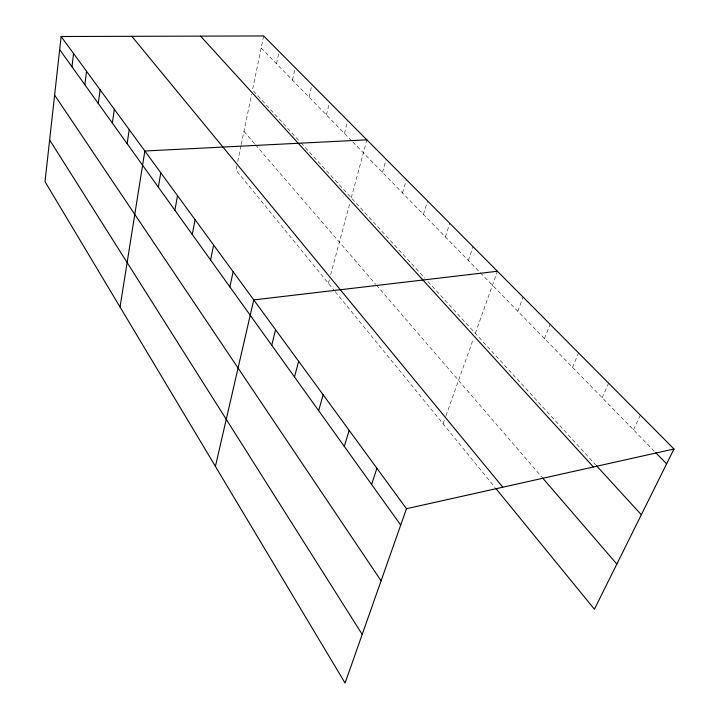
<?xml version="1.0" encoding="UTF-8"?>
<svg xmlns="http://www.w3.org/2000/svg" width="719" height="719" viewBox="0 0 719 719"><rect width="100%" height="100%" fill="white"/><g stroke="black" fill="none" stroke-linecap="round" stroke-linejoin="round"><path stroke-width="0.54" stroke-dasharray="3.6 2.7" d="M236.848 165.846L235.967 170.097L334.542 290.862M237.719 161.586L241.036 145.517M241.26 144.429L251.65 94.117M263.648 35.95L252.513 89.92L300.335 142.173M276.491 63.73L279.116 51.516M292.444 80.088L295.221 67.73M309.062 97.137L312.001 84.617M326.39 114.905L329.5 102.233M344.473 133.446L347.762 120.612M328.367 283.295L329.518 279.008M330.659 274.73L349.847 203.171M351.276 197.833L366.843 139.819M382.499 172.452L386.193 159.294M402.514 192.971L406.415 179.66M423.446 214.433L427.589 200.96M445.367 236.919L449.761 223.285M468.339 260.485L473.012 246.689M443.093 423.851L445.636 416.696M446.005 415.681L473.47 338.541M475.322 333.355L497.431 271.261M517.797 311.21L523.09 297.1M544.463 338.55L550.098 324.287M572.549 367.355L578.57 352.939M602.18 397.751L608.616 383.182M633.493 429.854L640.368 415.151M261.159 48.011L352.022 141.194M352.777 141.967L655.063 451.981M301.063 142.964L424.902 278.271M427.913 281.56L595.727 464.905M243.948 131.406L254.742 143.917M255.461 144.753L375.704 284.284M376.423 285.119L541.874 477.11M335.225 291.698L494.987 487.419"/><path stroke-width="1.08" d="M61.115 36.507L45.009 181.673L345.075 683.05L406.478 508.71L61.115 36.507L263.648 35.95L673.991 448.989L594.424 609.236L495.688 488.273M71.972 66.786L73.545 53.494M84.842 84.725L86.523 71.244M98.296 103.473L100.103 89.812M112.371 123.102L114.321 109.252M127.119 143.656L129.222 129.627M120.046 307.049L144.852 150.999L366.843 139.819M158.351 187.192L160.786 172.785M174.897 210.254L177.512 195.658M192.288 234.493L195.101 219.708M210.586 260.008L213.624 245.026M229.873 286.89L233.145 271.728M215.412 466.397L253.762 299.913L497.431 271.261M271.737 345.255L275.566 329.715M294.511 376.999L298.646 361.28M318.661 410.666L323.146 394.767M344.311 446.418L349.173 430.366M371.606 484.471L376.9 468.267M406.478 508.71L673.991 448.989M655.836 452.772L666.621 463.836M596.473 465.723L641.339 514.741M200.556 36.121L593.4 466.982M542.602 477.955L616.839 564.091M131.802 36.309L502.797 487.203M59.659 49.62L400.717 525.05M54.617 95.106L381.079 580.808M49.638 139.962L362.205 634.401"/></g></svg>
